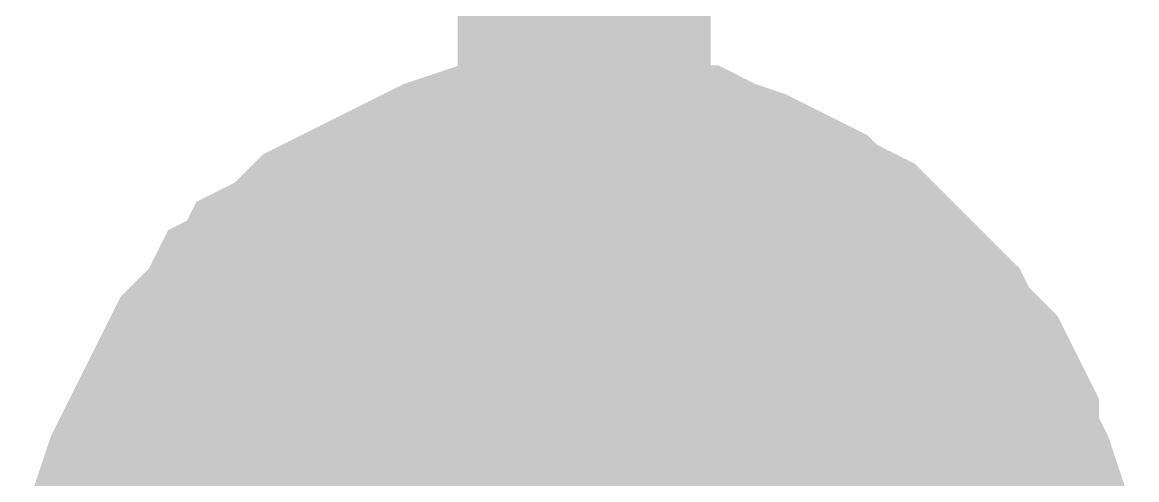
# Model space of a CAD drawing. Header units: inches. Extents: x 0 to 594, y 0 to 420.
# Drawn here: x 196.842 to 198.161, y 250.155 to 250.696 of the extents above; entities that cross this region are included whole.
import ezdxf

# ---------------------------------------------------------------- set-up
doc = ezdxf.new("R2010")
doc.units = ezdxf.units.IN
doc.layers.add('Sheet', color=255, linetype='Continuous')

msp = doc.modelspace()

# ---------------------------------------------------------------- linework, layer by layer
at = {"layer": 'Sheet'}
for points in [[(197.5072, 254.9968, 0.2997, 0.2997, 0), (197.5072, 249.9909, 0.2997, 0.2997, 0)], [(196.9921, 249.9909, 0.2997, 0.2997, 0), (196.9921, 250.0133, 0.2997, 0.2997, 0), (196.9921, 250.0469, 0.2997, 0.2997, 0), (197.0033, 250.0693, 0.2997, 0.2997, 0), (197.0033, 250.0917, 0.2997, 0.2997, 0), (197.0033, 250.1141, 0.2997, 0.2997, 0), (197.0145, 250.1477, 0.2997, 0.2997, 0), (197.0257, 250.1701, 0.2997, 0.2997, 0), (197.0369, 250.1925, 0.2997, 0.2997, 0), (197.0481, 250.2149, 0.2997, 0.2997, 0), (197.0593, 250.2373, 0.2997, 0.2997, 0), (197.0705, 250.2597, 0.2997, 0.2997, 0), (197.0817, 250.2821, 0.2997, 0.2997, 0), (197.0929, 250.2933, 0.2997, 0.2997, 0), (197.1153, 250.3157, 0.2997, 0.2997, 0), (197.1265, 250.3381, 0.2997, 0.2997, 0), (197.1489, 250.3493, 0.2997, 0.2997, 0), (197.1601, 250.3717, 0.2997, 0.2997, 0), (197.1825, 250.3829, 0.2997, 0.2997, 0), (197.2049, 250.4053, 0.2997, 0.2997, 0), (197.2161, 250.4165, 0.2997, 0.2997, 0), (197.2385, 250.4277, 0.2997, 0.2997, 0), (197.2609, 250.4389, 0.2997, 0.2997, 0), (197.2833, 250.4501, 0.2997, 0.2997, 0), (197.3057, 250.4613, 0.2997, 0.2997, 0), (197.3281, 250.4725, 0.2997, 0.2997, 0), (197.3505, 250.4837, 0.2997, 0.2997, 0), (197.3841, 250.4949, 0.2997, 0.2997, 0), (197.4064, 250.4949, 0.2997, 0.2997, 0), (197.4288, 250.4949, 0.2997, 0.2997, 0), (197.4512, 250.5061, 0.2997, 0.2997, 0), (197.4848, 250.5061, 0.2997, 0.2997, 0), (197.5072, 250.5061, 0.2997, 0.2997, 0)], [(196.9921, 249.9909, 0.2997, 0.2997, 0), (196.9921, 250.0133, 0.2997, 0.2997, 0), (196.9921, 250.0469, 0.2997, 0.2997, 0), (197.0033, 250.0693, 0.2997, 0.2997, 0), (197.0033, 250.0917, 0.2997, 0.2997, 0), (197.0033, 250.1141, 0.2997, 0.2997, 0), (197.0145, 250.1477, 0.2997, 0.2997, 0), (197.0257, 250.1701, 0.2997, 0.2997, 0), (197.0369, 250.1925, 0.2997, 0.2997, 0), (197.0481, 250.2149, 0.2997, 0.2997, 0), (197.0593, 250.2373, 0.2997, 0.2997, 0), (197.0705, 250.2597, 0.2997, 0.2997, 0), (197.0817, 250.2821, 0.2997, 0.2997, 0), (197.0929, 250.2933, 0.2997, 0.2997, 0), (197.1153, 250.3157, 0.2997, 0.2997, 0), (197.1265, 250.3381, 0.2997, 0.2997, 0), (197.1489, 250.3493, 0.2997, 0.2997, 0), (197.1601, 250.3717, 0.2997, 0.2997, 0), (197.1825, 250.3829, 0.2997, 0.2997, 0), (197.2049, 250.4053, 0.2997, 0.2997, 0), (197.2161, 250.4165, 0.2997, 0.2997, 0), (197.2385, 250.4277, 0.2997, 0.2997, 0), (197.2609, 250.4389, 0.2997, 0.2997, 0), (197.2833, 250.4501, 0.2997, 0.2997, 0), (197.3057, 250.4613, 0.2997, 0.2997, 0), (197.3281, 250.4725, 0.2997, 0.2997, 0), (197.3505, 250.4837, 0.2997, 0.2997, 0), (197.3841, 250.4949, 0.2997, 0.2997, 0), (197.4064, 250.4949, 0.2997, 0.2997, 0), (197.4288, 250.4949, 0.2997, 0.2997, 0), (197.4512, 250.5061, 0.2997, 0.2997, 0), (197.4848, 250.5061, 0.2997, 0.2997, 0), (197.5072, 250.5061, 0.2997, 0.2997, 0)], [(196.9921, 249.9909, 0.2997, 0.2997, 0), (196.9921, 250.0133, 0.2997, 0.2997, 0), (196.9921, 250.0469, 0.2997, 0.2997, 0), (197.0033, 250.0693, 0.2997, 0.2997, 0), (197.0033, 250.0917, 0.2997, 0.2997, 0), (197.0033, 250.1141, 0.2997, 0.2997, 0), (197.0145, 250.1477, 0.2997, 0.2997, 0), (197.0257, 250.1701, 0.2997, 0.2997, 0), (197.0369, 250.1925, 0.2997, 0.2997, 0), (197.0481, 250.2149, 0.2997, 0.2997, 0), (197.0593, 250.2373, 0.2997, 0.2997, 0), (197.0705, 250.2597, 0.2997, 0.2997, 0), (197.0817, 250.2821, 0.2997, 0.2997, 0), (197.0929, 250.2933, 0.2997, 0.2997, 0), (197.1153, 250.3157, 0.2997, 0.2997, 0), (197.1265, 250.3381, 0.2997, 0.2997, 0), (197.1489, 250.3493, 0.2997, 0.2997, 0), (197.1601, 250.3717, 0.2997, 0.2997, 0), (197.1825, 250.3829, 0.2997, 0.2997, 0), (197.2049, 250.4053, 0.2997, 0.2997, 0), (197.2161, 250.4165, 0.2997, 0.2997, 0), (197.2385, 250.4277, 0.2997, 0.2997, 0), (197.2609, 250.4389, 0.2997, 0.2997, 0), (197.2833, 250.4501, 0.2997, 0.2997, 0), (197.3057, 250.4613, 0.2997, 0.2997, 0), (197.3281, 250.4725, 0.2997, 0.2997, 0), (197.3505, 250.4837, 0.2997, 0.2997, 0), (197.3841, 250.4949, 0.2997, 0.2997, 0), (197.4064, 250.4949, 0.2997, 0.2997, 0), (197.4288, 250.4949, 0.2997, 0.2997, 0), (197.4512, 250.5061, 0.2997, 0.2997, 0), (197.4848, 250.5061, 0.2997, 0.2997, 0), (197.5072, 250.5061, 0.2997, 0.2997, 0)], [(196.9921, 249.9909, 0.2997, 0.2997, 0), (196.9921, 250.0133, 0.2997, 0.2997, 0), (196.9921, 250.0469, 0.2997, 0.2997, 0), (197.0033, 250.0693, 0.2997, 0.2997, 0), (197.0033, 250.0917, 0.2997, 0.2997, 0), (197.0033, 250.1141, 0.2997, 0.2997, 0), (197.0145, 250.1477, 0.2997, 0.2997, 0), (197.0257, 250.1701, 0.2997, 0.2997, 0), (197.0369, 250.1925, 0.2997, 0.2997, 0), (197.0481, 250.2149, 0.2997, 0.2997, 0), (197.0593, 250.2373, 0.2997, 0.2997, 0), (197.0705, 250.2597, 0.2997, 0.2997, 0), (197.0817, 250.2821, 0.2997, 0.2997, 0), (197.0929, 250.2933, 0.2997, 0.2997, 0), (197.1153, 250.3157, 0.2997, 0.2997, 0), (197.1265, 250.3381, 0.2997, 0.2997, 0), (197.1489, 250.3493, 0.2997, 0.2997, 0), (197.1601, 250.3717, 0.2997, 0.2997, 0), (197.1825, 250.3829, 0.2997, 0.2997, 0), (197.2049, 250.4053, 0.2997, 0.2997, 0), (197.2161, 250.4165, 0.2997, 0.2997, 0), (197.2385, 250.4277, 0.2997, 0.2997, 0), (197.2609, 250.4389, 0.2997, 0.2997, 0), (197.2833, 250.4501, 0.2997, 0.2997, 0), (197.3057, 250.4613, 0.2997, 0.2997, 0), (197.3281, 250.4725, 0.2997, 0.2997, 0), (197.3505, 250.4837, 0.2997, 0.2997, 0), (197.3841, 250.4949, 0.2997, 0.2997, 0), (197.4064, 250.4949, 0.2997, 0.2997, 0), (197.4288, 250.4949, 0.2997, 0.2997, 0), (197.4512, 250.5061, 0.2997, 0.2997, 0), (197.4848, 250.5061, 0.2997, 0.2997, 0), (197.5072, 250.5061, 0.2997, 0.2997, 0)], [(197.5072, 250.5061, 0.2997, 0.2997, 0), (197.5072, 250.5061, 0.2997, 0.2997, 0)], [(197.5072, 250.5061, 0.2997, 0.2997, 0), (197.5296, 250.5061, 0.2997, 0.2997, 0), (197.5632, 250.5061, 0.2997, 0.2997, 0), (197.5856, 250.4949, 0.2997, 0.2997, 0), (197.608, 250.4949, 0.2997, 0.2997, 0), (197.6304, 250.4949, 0.2997, 0.2997, 0), (197.6528, 250.4837, 0.2997, 0.2997, 0), (197.6864, 250.4725, 0.2997, 0.2997, 0), (197.7088, 250.4613, 0.2997, 0.2997, 0), (197.7312, 250.4501, 0.2997, 0.2997, 0), (197.7536, 250.4389, 0.2997, 0.2997, 0), (197.7648, 250.4277, 0.2997, 0.2997, 0), (197.7872, 250.4165, 0.2997, 0.2997, 0), (197.8096, 250.4053, 0.2997, 0.2997, 0), (197.832, 250.3829, 0.2997, 0.2997, 0), (197.8432, 250.3717, 0.2997, 0.2997, 0), (197.8656, 250.3493, 0.2997, 0.2997, 0), (197.8768, 250.3381, 0.2997, 0.2997, 0), (197.8992, 250.3157, 0.2997, 0.2997, 0), (197.9104, 250.2933, 0.2997, 0.2997, 0), (197.9216, 250.2821, 0.2997, 0.2997, 0), (197.944, 250.2597, 0.2997, 0.2997, 0), (197.9552, 250.2373, 0.2997, 0.2997, 0), (197.9664, 250.2149, 0.2997, 0.2997, 0), (197.9664, 250.1925, 0.2997, 0.2997, 0), (197.9776, 250.1701, 0.2997, 0.2997, 0), (197.9888, 250.1477, 0.2997, 0.2997, 0), (198, 250.1141, 0.2997, 0.2997, 0), (198, 250.0917, 0.2997, 0.2997, 0), (198, 250.0693, 0.2997, 0.2997, 0), (198.0112, 250.0469, 0.2997, 0.2997, 0), (198.0112, 250.0133, 0.2997, 0.2997, 0), (198.0112, 249.9909, 0.2997, 0.2997, 0)], [(197.5072, 250.5061, 0.2997, 0.2997, 0), (197.5072, 250.5061, 0.2997, 0.2997, 0)], [(197.5072, 250.5061, 0.2997, 0.2997, 0), (197.5296, 250.5061, 0.2997, 0.2997, 0), (197.5632, 250.5061, 0.2997, 0.2997, 0), (197.5856, 250.4949, 0.2997, 0.2997, 0), (197.608, 250.4949, 0.2997, 0.2997, 0), (197.6304, 250.4949, 0.2997, 0.2997, 0), (197.6528, 250.4837, 0.2997, 0.2997, 0), (197.6864, 250.4725, 0.2997, 0.2997, 0), (197.7088, 250.4613, 0.2997, 0.2997, 0), (197.7312, 250.4501, 0.2997, 0.2997, 0), (197.7536, 250.4389, 0.2997, 0.2997, 0), (197.7648, 250.4277, 0.2997, 0.2997, 0), (197.7872, 250.4165, 0.2997, 0.2997, 0), (197.8096, 250.4053, 0.2997, 0.2997, 0), (197.832, 250.3829, 0.2997, 0.2997, 0), (197.8432, 250.3717, 0.2997, 0.2997, 0), (197.8656, 250.3493, 0.2997, 0.2997, 0), (197.8768, 250.3381, 0.2997, 0.2997, 0), (197.8992, 250.3157, 0.2997, 0.2997, 0), (197.9104, 250.2933, 0.2997, 0.2997, 0), (197.9216, 250.2821, 0.2997, 0.2997, 0), (197.944, 250.2597, 0.2997, 0.2997, 0), (197.9552, 250.2373, 0.2997, 0.2997, 0), (197.9664, 250.2149, 0.2997, 0.2997, 0), (197.9664, 250.1925, 0.2997, 0.2997, 0), (197.9776, 250.1701, 0.2997, 0.2997, 0), (197.9888, 250.1477, 0.2997, 0.2997, 0), (198, 250.1141, 0.2997, 0.2997, 0), (198, 250.0917, 0.2997, 0.2997, 0), (198, 250.0693, 0.2997, 0.2997, 0), (198.0112, 250.0469, 0.2997, 0.2997, 0), (198.0112, 250.0133, 0.2997, 0.2997, 0), (198.0112, 249.9909, 0.2997, 0.2997, 0)], [(197.5072, 250.5061, 0.2997, 0.2997, 0), (197.5072, 250.5061, 0.2997, 0.2997, 0)], [(197.5072, 250.5061, 0.2997, 0.2997, 0), (197.5296, 250.5061, 0.2997, 0.2997, 0), (197.5632, 250.5061, 0.2997, 0.2997, 0), (197.5856, 250.4949, 0.2997, 0.2997, 0), (197.608, 250.4949, 0.2997, 0.2997, 0), (197.6304, 250.4949, 0.2997, 0.2997, 0), (197.6528, 250.4837, 0.2997, 0.2997, 0), (197.6864, 250.4725, 0.2997, 0.2997, 0), (197.7088, 250.4613, 0.2997, 0.2997, 0), (197.7312, 250.4501, 0.2997, 0.2997, 0), (197.7536, 250.4389, 0.2997, 0.2997, 0), (197.7648, 250.4277, 0.2997, 0.2997, 0), (197.7872, 250.4165, 0.2997, 0.2997, 0), (197.8096, 250.4053, 0.2997, 0.2997, 0), (197.832, 250.3829, 0.2997, 0.2997, 0), (197.8432, 250.3717, 0.2997, 0.2997, 0), (197.8656, 250.3493, 0.2997, 0.2997, 0), (197.8768, 250.3381, 0.2997, 0.2997, 0), (197.8992, 250.3157, 0.2997, 0.2997, 0), (197.9104, 250.2933, 0.2997, 0.2997, 0), (197.9216, 250.2821, 0.2997, 0.2997, 0), (197.944, 250.2597, 0.2997, 0.2997, 0), (197.9552, 250.2373, 0.2997, 0.2997, 0), (197.9664, 250.2149, 0.2997, 0.2997, 0), (197.9664, 250.1925, 0.2997, 0.2997, 0), (197.9776, 250.1701, 0.2997, 0.2997, 0), (197.9888, 250.1477, 0.2997, 0.2997, 0), (198, 250.1141, 0.2997, 0.2997, 0), (198, 250.0917, 0.2997, 0.2997, 0), (198, 250.0693, 0.2997, 0.2997, 0), (198.0112, 250.0469, 0.2997, 0.2997, 0), (198.0112, 250.0133, 0.2997, 0.2997, 0), (198.0112, 249.9909, 0.2997, 0.2997, 0)], [(197.5072, 250.5061, 0.2997, 0.2997, 0), (197.5072, 250.5061, 0.2997, 0.2997, 0)], [(197.5072, 250.5061, 0.2997, 0.2997, 0), (197.5296, 250.5061, 0.2997, 0.2997, 0), (197.5632, 250.5061, 0.2997, 0.2997, 0), (197.5856, 250.4949, 0.2997, 0.2997, 0), (197.608, 250.4949, 0.2997, 0.2997, 0), (197.6304, 250.4949, 0.2997, 0.2997, 0), (197.6528, 250.4837, 0.2997, 0.2997, 0), (197.6864, 250.4725, 0.2997, 0.2997, 0), (197.7088, 250.4613, 0.2997, 0.2997, 0), (197.7312, 250.4501, 0.2997, 0.2997, 0), (197.7536, 250.4389, 0.2997, 0.2997, 0), (197.7648, 250.4277, 0.2997, 0.2997, 0), (197.7872, 250.4165, 0.2997, 0.2997, 0), (197.8096, 250.4053, 0.2997, 0.2997, 0), (197.832, 250.3829, 0.2997, 0.2997, 0), (197.8432, 250.3717, 0.2997, 0.2997, 0), (197.8656, 250.3493, 0.2997, 0.2997, 0), (197.8768, 250.3381, 0.2997, 0.2997, 0), (197.8992, 250.3157, 0.2997, 0.2997, 0), (197.9104, 250.2933, 0.2997, 0.2997, 0), (197.9216, 250.2821, 0.2997, 0.2997, 0), (197.944, 250.2597, 0.2997, 0.2997, 0), (197.9552, 250.2373, 0.2997, 0.2997, 0), (197.9664, 250.2149, 0.2997, 0.2997, 0), (197.9664, 250.1925, 0.2997, 0.2997, 0), (197.9776, 250.1701, 0.2997, 0.2997, 0), (197.9888, 250.1477, 0.2997, 0.2997, 0), (198, 250.1141, 0.2997, 0.2997, 0), (198, 250.0917, 0.2997, 0.2997, 0), (198, 250.0693, 0.2997, 0.2997, 0), (198.0112, 250.0469, 0.2997, 0.2997, 0), (198.0112, 250.0133, 0.2997, 0.2997, 0), (198.0112, 249.9909, 0.2997, 0.2997, 0)], [(197.0033, 250.0917, 0.0991, 0.0991, 0), (197.0033, 250.1141, 0.0991, 0.0991, 0), (197.0145, 250.1477, 0.0991, 0.0991, 0), (197.0257, 250.1701, 0.0991, 0.0991, 0), (197.0369, 250.1925, 0.0991, 0.0991, 0), (197.0481, 250.2149, 0.0991, 0.0991, 0), (197.0593, 250.2373, 0.0991, 0.0991, 0), (197.0705, 250.2597, 0.0991, 0.0991, 0), (197.0817, 250.2821, 0.0991, 0.0991, 0), (197.0929, 250.2933, 0.0991, 0.0991, 0), (197.1153, 250.3157, 0.0991, 0.0991, 0), (197.1265, 250.3381, 0.0991, 0.0991, 0), (197.1489, 250.3493, 0.0991, 0.0991, 0), (197.1601, 250.3717, 0.0991, 0.0991, 0), (197.1825, 250.3829, 0.0991, 0.0991, 0), (197.2049, 250.4053, 0.0991, 0.0991, 0), (197.2161, 250.4165, 0.0991, 0.0991, 0), (197.2385, 250.4277, 0.0991, 0.0991, 0), (197.2609, 250.4389, 0.0991, 0.0991, 0), (197.2833, 250.4501, 0.0991, 0.0991, 0), (197.3057, 250.4613, 0.0991, 0.0991, 0), (197.3281, 250.4725, 0.0991, 0.0991, 0), (197.3505, 250.4837, 0.0991, 0.0991, 0), (197.3841, 250.4949, 0.0991, 0.0991, 0), (197.4064, 250.4949, 0.0991, 0.0991, 0), (197.4288, 250.4949, 0.0991, 0.0991, 0), (197.4512, 250.5061, 0.0991, 0.0991, 0), (197.4848, 250.5061, 0.0991, 0.0991, 0), (197.5072, 250.5061, 0.0991, 0.0991, 0)], [(197.0033, 250.0917, 0.0991, 0.0991, 0), (197.0033, 250.1141, 0.0991, 0.0991, 0), (197.0145, 250.1477, 0.0991, 0.0991, 0), (197.0257, 250.1701, 0.0991, 0.0991, 0), (197.0369, 250.1925, 0.0991, 0.0991, 0), (197.0481, 250.2149, 0.0991, 0.0991, 0), (197.0593, 250.2373, 0.0991, 0.0991, 0), (197.0705, 250.2597, 0.0991, 0.0991, 0), (197.0817, 250.2821, 0.0991, 0.0991, 0), (197.0929, 250.2933, 0.0991, 0.0991, 0), (197.1153, 250.3157, 0.0991, 0.0991, 0), (197.1265, 250.3381, 0.0991, 0.0991, 0), (197.1489, 250.3493, 0.0991, 0.0991, 0), (197.1601, 250.3717, 0.0991, 0.0991, 0), (197.1825, 250.3829, 0.0991, 0.0991, 0), (197.2049, 250.4053, 0.0991, 0.0991, 0), (197.2161, 250.4165, 0.0991, 0.0991, 0), (197.2385, 250.4277, 0.0991, 0.0991, 0), (197.2609, 250.4389, 0.0991, 0.0991, 0), (197.2833, 250.4501, 0.0991, 0.0991, 0), (197.3057, 250.4613, 0.0991, 0.0991, 0), (197.3281, 250.4725, 0.0991, 0.0991, 0), (197.3505, 250.4837, 0.0991, 0.0991, 0), (197.3841, 250.4949, 0.0991, 0.0991, 0), (197.4064, 250.4949, 0.0991, 0.0991, 0), (197.4288, 250.4949, 0.0991, 0.0991, 0), (197.4512, 250.5061, 0.0991, 0.0991, 0), (197.4848, 250.5061, 0.0991, 0.0991, 0), (197.5072, 250.5061, 0.0991, 0.0991, 0)], [(197.0033, 250.0917, 0.0991, 0.0991, 0), (197.0033, 250.1141, 0.0991, 0.0991, 0), (197.0145, 250.1477, 0.0991, 0.0991, 0), (197.0257, 250.1701, 0.0991, 0.0991, 0), (197.0369, 250.1925, 0.0991, 0.0991, 0), (197.0481, 250.2149, 0.0991, 0.0991, 0), (197.0593, 250.2373, 0.0991, 0.0991, 0), (197.0705, 250.2597, 0.0991, 0.0991, 0), (197.0817, 250.2821, 0.0991, 0.0991, 0), (197.0929, 250.2933, 0.0991, 0.0991, 0), (197.1153, 250.3157, 0.0991, 0.0991, 0), (197.1265, 250.3381, 0.0991, 0.0991, 0), (197.1489, 250.3493, 0.0991, 0.0991, 0), (197.1601, 250.3717, 0.0991, 0.0991, 0), (197.1825, 250.3829, 0.0991, 0.0991, 0), (197.2049, 250.4053, 0.0991, 0.0991, 0), (197.2161, 250.4165, 0.0991, 0.0991, 0), (197.2385, 250.4277, 0.0991, 0.0991, 0), (197.2609, 250.4389, 0.0991, 0.0991, 0), (197.2833, 250.4501, 0.0991, 0.0991, 0), (197.3057, 250.4613, 0.0991, 0.0991, 0), (197.3281, 250.4725, 0.0991, 0.0991, 0), (197.3505, 250.4837, 0.0991, 0.0991, 0), (197.3841, 250.4949, 0.0991, 0.0991, 0), (197.4064, 250.4949, 0.0991, 0.0991, 0), (197.4288, 250.4949, 0.0991, 0.0991, 0), (197.4512, 250.5061, 0.0991, 0.0991, 0), (197.4848, 250.5061, 0.0991, 0.0991, 0), (197.5072, 250.5061, 0.0991, 0.0991, 0)], [(197.0033, 250.0917, 0.0991, 0.0991, 0), (197.0033, 250.1141, 0.0991, 0.0991, 0), (197.0145, 250.1477, 0.0991, 0.0991, 0), (197.0257, 250.1701, 0.0991, 0.0991, 0), (197.0369, 250.1925, 0.0991, 0.0991, 0), (197.0481, 250.2149, 0.0991, 0.0991, 0), (197.0593, 250.2373, 0.0991, 0.0991, 0), (197.0705, 250.2597, 0.0991, 0.0991, 0), (197.0817, 250.2821, 0.0991, 0.0991, 0), (197.0929, 250.2933, 0.0991, 0.0991, 0), (197.1153, 250.3157, 0.0991, 0.0991, 0), (197.1265, 250.3381, 0.0991, 0.0991, 0), (197.1489, 250.3493, 0.0991, 0.0991, 0), (197.1601, 250.3717, 0.0991, 0.0991, 0), (197.1825, 250.3829, 0.0991, 0.0991, 0), (197.2049, 250.4053, 0.0991, 0.0991, 0), (197.2161, 250.4165, 0.0991, 0.0991, 0), (197.2385, 250.4277, 0.0991, 0.0991, 0), (197.2609, 250.4389, 0.0991, 0.0991, 0), (197.2833, 250.4501, 0.0991, 0.0991, 0), (197.3057, 250.4613, 0.0991, 0.0991, 0), (197.3281, 250.4725, 0.0991, 0.0991, 0), (197.3505, 250.4837, 0.0991, 0.0991, 0), (197.3841, 250.4949, 0.0991, 0.0991, 0), (197.4064, 250.4949, 0.0991, 0.0991, 0), (197.4288, 250.4949, 0.0991, 0.0991, 0), (197.4512, 250.5061, 0.0991, 0.0991, 0), (197.4848, 250.5061, 0.0991, 0.0991, 0), (197.5072, 250.5061, 0.0991, 0.0991, 0)], [(197.5072, 250.5061, 0.0991, 0.0991, 0), (197.5072, 250.5061, 0.0991, 0.0991, 0)], [(197.5072, 250.5061, 0.0991, 0.0991, 0), (197.5296, 250.5061, 0.0991, 0.0991, 0), (197.5632, 250.5061, 0.0991, 0.0991, 0), (197.5856, 250.4949, 0.0991, 0.0991, 0), (197.608, 250.4949, 0.0991, 0.0991, 0), (197.6304, 250.4949, 0.0991, 0.0991, 0), (197.6528, 250.4837, 0.0991, 0.0991, 0), (197.6864, 250.4725, 0.0991, 0.0991, 0), (197.7088, 250.4613, 0.0991, 0.0991, 0), (197.7312, 250.4501, 0.0991, 0.0991, 0), (197.7536, 250.4389, 0.0991, 0.0991, 0), (197.7648, 250.4277, 0.0991, 0.0991, 0), (197.7872, 250.4165, 0.0991, 0.0991, 0), (197.8096, 250.4053, 0.0991, 0.0991, 0), (197.832, 250.3829, 0.0991, 0.0991, 0), (197.8432, 250.3717, 0.0991, 0.0991, 0), (197.8656, 250.3493, 0.0991, 0.0991, 0), (197.8768, 250.3381, 0.0991, 0.0991, 0), (197.8992, 250.3157, 0.0991, 0.0991, 0), (197.9104, 250.2933, 0.0991, 0.0991, 0), (197.9216, 250.2821, 0.0991, 0.0991, 0), (197.944, 250.2597, 0.0991, 0.0991, 0), (197.9552, 250.2373, 0.0991, 0.0991, 0), (197.9664, 250.2149, 0.0991, 0.0991, 0), (197.9664, 250.1925, 0.0991, 0.0991, 0), (197.9776, 250.1701, 0.0991, 0.0991, 0), (197.9888, 250.1477, 0.0991, 0.0991, 0), (198, 250.1141, 0.0991, 0.0991, 0), (198, 250.0917, 0.0991, 0.0991, 0)], [(197.5072, 250.5061, 0.0991, 0.0991, 0), (197.5072, 250.5061, 0.0991, 0.0991, 0)], [(197.5072, 250.5061, 0.0991, 0.0991, 0), (197.5296, 250.5061, 0.0991, 0.0991, 0), (197.5632, 250.5061, 0.0991, 0.0991, 0), (197.5856, 250.4949, 0.0991, 0.0991, 0), (197.608, 250.4949, 0.0991, 0.0991, 0), (197.6304, 250.4949, 0.0991, 0.0991, 0), (197.6528, 250.4837, 0.0991, 0.0991, 0), (197.6864, 250.4725, 0.0991, 0.0991, 0), (197.7088, 250.4613, 0.0991, 0.0991, 0), (197.7312, 250.4501, 0.0991, 0.0991, 0), (197.7536, 250.4389, 0.0991, 0.0991, 0), (197.7648, 250.4277, 0.0991, 0.0991, 0), (197.7872, 250.4165, 0.0991, 0.0991, 0), (197.8096, 250.4053, 0.0991, 0.0991, 0), (197.832, 250.3829, 0.0991, 0.0991, 0), (197.8432, 250.3717, 0.0991, 0.0991, 0), (197.8656, 250.3493, 0.0991, 0.0991, 0), (197.8768, 250.3381, 0.0991, 0.0991, 0), (197.8992, 250.3157, 0.0991, 0.0991, 0), (197.9104, 250.2933, 0.0991, 0.0991, 0), (197.9216, 250.2821, 0.0991, 0.0991, 0), (197.944, 250.2597, 0.0991, 0.0991, 0), (197.9552, 250.2373, 0.0991, 0.0991, 0), (197.9664, 250.2149, 0.0991, 0.0991, 0), (197.9664, 250.1925, 0.0991, 0.0991, 0), (197.9776, 250.1701, 0.0991, 0.0991, 0), (197.9888, 250.1477, 0.0991, 0.0991, 0), (198, 250.1141, 0.0991, 0.0991, 0), (198, 250.0917, 0.0991, 0.0991, 0)], [(197.5072, 250.5061, 0.0991, 0.0991, 0), (197.5072, 250.5061, 0.0991, 0.0991, 0)], [(197.5072, 250.5061, 0.0991, 0.0991, 0), (197.5296, 250.5061, 0.0991, 0.0991, 0), (197.5632, 250.5061, 0.0991, 0.0991, 0), (197.5856, 250.4949, 0.0991, 0.0991, 0), (197.608, 250.4949, 0.0991, 0.0991, 0), (197.6304, 250.4949, 0.0991, 0.0991, 0), (197.6528, 250.4837, 0.0991, 0.0991, 0), (197.6864, 250.4725, 0.0991, 0.0991, 0), (197.7088, 250.4613, 0.0991, 0.0991, 0), (197.7312, 250.4501, 0.0991, 0.0991, 0), (197.7536, 250.4389, 0.0991, 0.0991, 0), (197.7648, 250.4277, 0.0991, 0.0991, 0), (197.7872, 250.4165, 0.0991, 0.0991, 0), (197.8096, 250.4053, 0.0991, 0.0991, 0), (197.832, 250.3829, 0.0991, 0.0991, 0), (197.8432, 250.3717, 0.0991, 0.0991, 0), (197.8656, 250.3493, 0.0991, 0.0991, 0), (197.8768, 250.3381, 0.0991, 0.0991, 0), (197.8992, 250.3157, 0.0991, 0.0991, 0), (197.9104, 250.2933, 0.0991, 0.0991, 0), (197.9216, 250.2821, 0.0991, 0.0991, 0), (197.944, 250.2597, 0.0991, 0.0991, 0), (197.9552, 250.2373, 0.0991, 0.0991, 0), (197.9664, 250.2149, 0.0991, 0.0991, 0), (197.9664, 250.1925, 0.0991, 0.0991, 0), (197.9776, 250.1701, 0.0991, 0.0991, 0), (197.9888, 250.1477, 0.0991, 0.0991, 0), (198, 250.1141, 0.0991, 0.0991, 0), (198, 250.0917, 0.0991, 0.0991, 0)], [(197.5072, 250.5061, 0.0991, 0.0991, 0), (197.5072, 250.5061, 0.0991, 0.0991, 0)], [(197.5072, 250.5061, 0.0991, 0.0991, 0), (197.5296, 250.5061, 0.0991, 0.0991, 0), (197.5632, 250.5061, 0.0991, 0.0991, 0), (197.5856, 250.4949, 0.0991, 0.0991, 0), (197.608, 250.4949, 0.0991, 0.0991, 0), (197.6304, 250.4949, 0.0991, 0.0991, 0), (197.6528, 250.4837, 0.0991, 0.0991, 0), (197.6864, 250.4725, 0.0991, 0.0991, 0), (197.7088, 250.4613, 0.0991, 0.0991, 0), (197.7312, 250.4501, 0.0991, 0.0991, 0), (197.7536, 250.4389, 0.0991, 0.0991, 0), (197.7648, 250.4277, 0.0991, 0.0991, 0), (197.7872, 250.4165, 0.0991, 0.0991, 0), (197.8096, 250.4053, 0.0991, 0.0991, 0), (197.832, 250.3829, 0.0991, 0.0991, 0), (197.8432, 250.3717, 0.0991, 0.0991, 0), (197.8656, 250.3493, 0.0991, 0.0991, 0), (197.8768, 250.3381, 0.0991, 0.0991, 0), (197.8992, 250.3157, 0.0991, 0.0991, 0), (197.9104, 250.2933, 0.0991, 0.0991, 0), (197.9216, 250.2821, 0.0991, 0.0991, 0), (197.944, 250.2597, 0.0991, 0.0991, 0), (197.9552, 250.2373, 0.0991, 0.0991, 0), (197.9664, 250.2149, 0.0991, 0.0991, 0), (197.9664, 250.1925, 0.0991, 0.0991, 0), (197.9776, 250.1701, 0.0991, 0.0991, 0), (197.9888, 250.1477, 0.0991, 0.0991, 0), (198, 250.1141, 0.0991, 0.0991, 0), (198, 250.0917, 0.0991, 0.0991, 0)]]:
    msp.add_lwpolyline(points, format="xyseb", dxfattribs=at)
msp.add_lwpolyline([(197.246, 250, 0.508, 0.508, 1), (197.754, 250, 0.508, 0.508, 1)], format="xyseb", close=True, dxfattribs=at)

doc.saveas('drawing.dxf')
